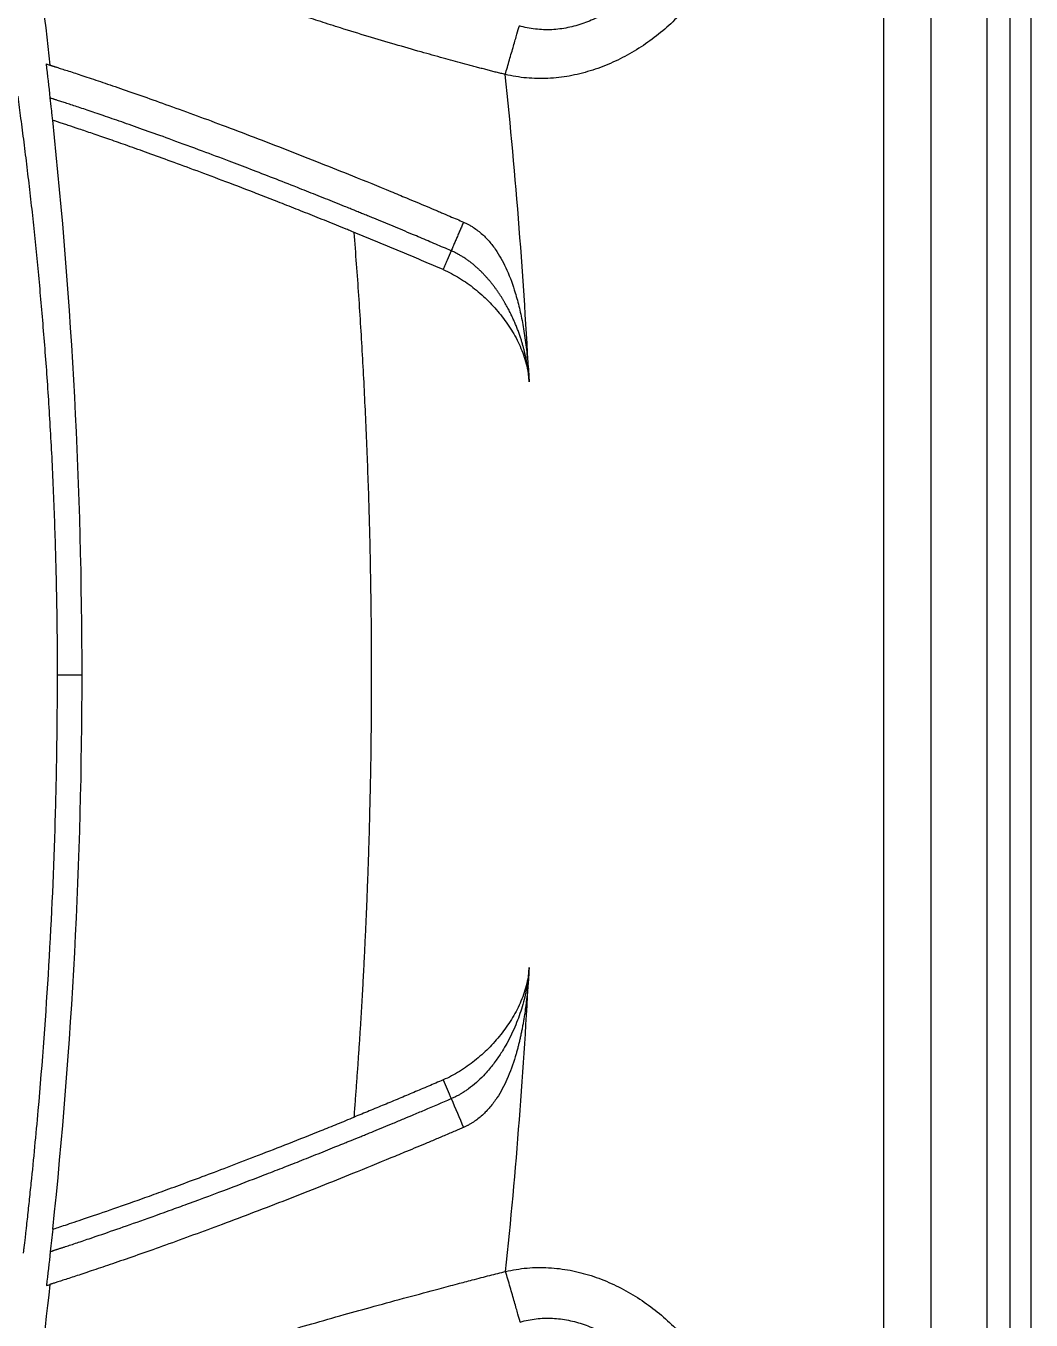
# Model space of a CAD drawing. Extents: x 525 to 613, y 487 to 635.
# Drawn here: x 603.69 to 612.53, y 541.45 to 552.83 of the extents above; entities that cross this region are included whole.
import ezdxf

# ---------------------------------------------------------------- set-up
doc = ezdxf.new("R2010")
doc.units = 0
doc.header["$MEASUREMENT"] = 0
doc.layers.add('1', color=4, linetype='Continuous')
doc.layers.add('STD TEST', color=3, linetype='Continuous')

# ---------------------------------------------------------------- blocks, each defined once
blk = doc.blocks.new('2023 VANGUARD')
at = {"layer": '1', "linetype": 'Continuous', "lineweight": 25}
blk.add_line((43.571, -84.142), (43.571, -3), dxfattribs=at)
at = {"layer": '1', "color": 3, "linetype": 'Continuous', "lineweight": 25}
for p, q in [((43.387, -83.725), (43.387, -3.417)), ((43.184, -83.448), (43.184, -3.694)), ((42.693, -82.815), (42.693, -4.327)), ((42.275, -4.836), (42.275, -82.306))]:
    blk.add_line(p, q, dxfattribs=at)
for points, knots in [([(40.994, -38.571), (40.994, -38.634), (40.986, -38.76), (40.939, -39.008), (40.826, -39.305), (40.621, -39.625), (40.358, -39.9), (40.1, -40.083), (39.874, -40.196), (39.696, -40.262), (39.512, -40.308), (39.324, -40.329), (39.134, -40.325), (39.009, -40.305), (38.948, -40.29)], [0, 0, 0, 0, 0.0625, 0.125, 0.25, 0.375, 0.5, 0.625, 0.6875, 0.75, 0.8125, 0.875, 0.9375, 1, 1, 1, 1]), ([(40.564, -38.501), (40.564, -38.597), (40.542, -38.789), (40.451, -39.064), (40.31, -39.316), (40.125, -39.538), (39.938, -39.69), (39.771, -39.786), (39.639, -39.843), (39.5, -39.882), (39.357, -39.9), (39.212, -39.895), (39.118, -39.876), (39.072, -39.863)], [0, 0, 0, 0, 0.125, 0.25, 0.375, 0.5, 0.625, 0.6875, 0.75, 0.8125, 0.875, 0.9375, 0.9999777, 0.9999777, 0.9999777, 0.9999777]), ([(38.948, -40.29), (38.935, -40.287), (38.909, -40.28), (38.869, -40.271), (38.829, -40.261), (38.788, -40.25), (38.746, -40.239), (38.704, -40.228), (38.662, -40.217), (38.618, -40.206), (38.532, -40.182), (38.395, -40.145), (38.196, -40.089), (37.975, -40.025), (37.738, -39.955), (37.521, -39.888), (37.326, -39.826), (37.157, -39.771), (36.992, -39.715), (36.857, -39.668), (36.752, -39.631), (36.674, -39.603), (36.596, -39.575), (36.517, -39.546), (36.442, -39.518), (36.376, -39.491), (36.32, -39.469), (36.272, -39.448), (36.242, -39.435), (36.227, -39.428)], [0, 0, 0, 0, 0.013114, 0.026444, 0.039991, 0.053758, 0.067744, 0.081952, 0.096381, 0.111033, 0.125909, 0.184259, 0.250653, 0.330009, 0.413093, 0.499873, 0.563267, 0.625457, 0.687925, 0.750254, 0.781391, 0.812561, 0.843755, 0.874929, 0.909218, 0.93741, 0.959523, 0.980387, 1, 1, 1, 1]), ([(38.948, -40.29), (38.96, -40.248), (38.973, -40.205), (38.997, -40.12), (39.009, -40.078), (39.032, -40.002), (39.042, -39.967), (39.059, -39.907), (39.066, -39.882), (39.072, -39.863)], [0, 0, 0, 0, 0.25, 0.25, 0.5, 0.5, 0.75, 0.75, 1, 1, 1, 1]), ([(34.914, -40.198), (34.919, -40.199), (34.927, -40.202), (34.937, -40.205), (34.943, -40.207), (34.944, -40.207), (34.945, -40.207)], [0.96282139, 0.96282139, 0.96282139, 0.96282139, 0.97842832, 0.99405332, 0.99795957, 0.99998192, 0.99998192, 0.99998192, 0.99998192]), ([(34.945, -40.207), (34.947, -40.208), (34.95, -40.209), (34.956, -40.211), (34.962, -40.213), (34.968, -40.215), (34.975, -40.217), (34.982, -40.219), (34.989, -40.222), (34.997, -40.224), (35.015, -40.23), (35.046, -40.24), (35.112, -40.261), (35.213, -40.294), (35.362, -40.344), (35.539, -40.404), (35.738, -40.473), (35.961, -40.553), (36.201, -40.639), (36.462, -40.736), (36.736, -40.84), (37.026, -40.952), (37.315, -41.066), (37.621, -41.188), (37.875, -41.291), (38.094, -41.382), (38.23, -41.439), (38.333, -41.483), (38.4, -41.511), (38.458, -41.536), (38.522, -41.563), (38.562, -41.58), (38.581, -41.588)], [0, 0, 0, 0, 0.0070046, 0.0139957, 0.0209728, 0.0279355, 0.0348831, 0.0418153, 0.0487316, 0.0556314, 0.0625143, 0.0936977, 0.1250226, 0.1869713, 0.2500042, 0.3116159, 0.3749892, 0.436236, 0.4999812, 0.5606018, 0.6249739, 0.6874746, 0.7499724, 0.8073746, 0.8749754, 0.9021011, 0.9374862, 0.9551868, 0.9624916, 0.9765575, 0.9890556, 1, 1, 1, 1]), ([(39.158, -42.994), (39.135, -42.544), (39.106, -42.092), (39.036, -41.19), (38.995, -40.74), (38.948, -40.29)], [0, 0, 0, 0, 0.5, 0.5, 1, 1, 1, 1]), ([(34.661, -40.482), (34.67, -40.547), (34.688, -40.681), (34.715, -40.889), (34.742, -41.108), (34.768, -41.332), (34.794, -41.56), (34.818, -41.792), (34.841, -42.028), (34.863, -42.269), (34.884, -42.515), (34.904, -42.766), (34.923, -43.023), (34.939, -43.286), (34.955, -43.555), (34.969, -43.829), (34.98, -44.108), (34.99, -44.391), (34.998, -44.679), (35.004, -44.972), (35.008, -45.269), (35.008, -45.469), (35.008, -45.57)], [0, 0, 0, 0, 0.038581, 0.079808, 0.12337, 0.167786, 0.212618, 0.258169, 0.304675, 0.352143, 0.400543, 0.449842, 0.500001, 0.551983, 0.604837, 0.658573, 0.713205, 0.768744, 0.825197, 0.88256, 0.940829, 1, 1, 1, 1]), ([(34.969, -40.693), (34.969, -40.693), (34.969, -40.693), (34.969, -40.693), (34.968, -40.677), (34.964, -40.644), (34.957, -40.579), (34.952, -40.53), (34.948, -40.497)], [0.0000529, 0.0000529, 0.0000529, 0.0000529, 0.0000973, 0.0000973, 0.0000973, 0.2500973, 0.5000973, 1.0000444, 1.0000444, 1.0000444, 1.0000444]), ([(38.473, -41.841), (38.45, -41.831), (38.405, -41.812), (38.337, -41.783), (38.269, -41.754), (38.2, -41.725), (38.127, -41.694), (38.047, -41.661), (37.934, -41.613), (37.834, -41.572), (37.749, -41.537), (37.706, -41.52), (37.664, -41.503), (37.623, -41.486), (37.58, -41.468), (37.523, -41.445), (37.422, -41.405), (37.283, -41.349), (37.101, -41.277), (36.908, -41.201), (36.708, -41.124), (36.498, -41.044), (36.264, -40.956), (36.025, -40.868), (35.805, -40.789), (35.616, -40.722), (35.448, -40.664), (35.303, -40.614), (35.179, -40.573), (35.095, -40.545), (35.039, -40.527), (35.011, -40.518), (34.993, -40.512), (34.983, -40.509), (34.974, -40.506), (34.962, -40.502), (34.954, -40.499), (34.948, -40.497)], [0, 0, 0, 0, 0.012514, 0.025023, 0.037527, 0.050023, 0.062514, 0.078142, 0.09377, 0.125028, 0.132844, 0.140656, 0.14829, 0.156284, 0.163092, 0.171913, 0.18754, 0.218784, 0.250033, 0.291686, 0.333355, 0.375009, 0.430509, 0.499976, 0.562463, 0.624969, 0.687157, 0.74997, 0.81246, 0.874973, 0.906228, 0.937485, 0.947905, 0.958324, 0.968743, 0.977732, 1, 1, 1, 1]), ([(37.62, -41.679), (37.61, -41.675), (37.587, -41.666), (37.535, -41.645), (37.464, -41.616), (37.351, -41.57), (37.21, -41.514), (37.047, -41.449), (36.889, -41.387), (36.688, -41.309), (36.454, -41.22), (36.204, -41.126), (35.98, -41.044), (35.782, -40.972), (35.606, -40.909), (35.451, -40.855), (35.316, -40.809), (35.199, -40.769), (35.118, -40.742), (35.063, -40.724), (35.026, -40.712), (34.995, -40.701), (34.977, -40.696), (34.969, -40.693)], [0.1434161, 0.1434161, 0.1434161, 0.1434161, 0.1484375, 0.15625, 0.171875, 0.1875, 0.21875, 0.25, 0.28125, 0.3125, 0.375, 0.4375, 0.5, 0.5625, 0.625, 0.6875, 0.75, 0.8125, 0.875, 0.90625, 0.9375, 0.96875, 0.9999874, 0.9999874, 0.9999874, 0.9999874]), ([(35.227, -45.57), (35.227, -45.57), (35.227, -43.941), (35.141, -42.313), (34.969, -40.693)], [0.0088102, 0.0088102, 0.0088102, 0.0088102, 0.0088125, 0.5000023, 0.5000023, 0.5000023, 0.5000023]), ([(38.581, -41.588), (38.576, -41.6), (38.566, -41.624), (38.55, -41.66), (38.535, -41.696), (38.519, -41.732), (38.504, -41.768), (38.488, -41.805), (38.478, -41.829), (38.473, -41.841)], [0, 0, 0, 0, 0.141744, 0.283824, 0.42626, 0.569072, 0.712284, 0.855918, 1, 1, 1, 1]), ([(38.581, -41.588), (38.585, -41.59), (38.594, -41.594), (38.606, -41.6), (38.619, -41.606), (38.631, -41.613), (38.644, -41.62), (38.656, -41.628), (38.678, -41.642), (38.709, -41.664), (38.759, -41.706), (38.816, -41.766), (38.892, -41.869), (38.97, -42.017), (39.023, -42.164), (39.055, -42.277), (39.073, -42.345), (39.088, -42.417), (39.103, -42.491), (39.116, -42.568), (39.127, -42.648), (39.137, -42.731), (39.146, -42.816), (39.153, -42.904), (39.156, -42.964), (39.158, -42.994)], [0, 0, 0, 0, 0.008779, 0.0176, 0.026466, 0.035386, 0.044364, 0.053407, 0.062519, 0.093446, 0.125025, 0.185811, 0.249982, 0.366646, 0.499848, 0.542973, 0.587553, 0.633624, 0.681214, 0.730353, 0.781062, 0.833364, 0.887277, 0.942818, 1, 1, 1, 1]), ([(37.62, -49.46), (37.623, -49.416), (37.63, -49.326), (37.64, -49.192), (37.65, -49.058), (37.659, -48.924), (37.668, -48.79), (37.677, -48.656), (37.685, -48.522), (37.693, -48.388), (37.7, -48.254), (37.707, -48.12), (37.714, -47.986), (37.72, -47.851), (37.726, -47.717), (37.732, -47.583), (37.737, -47.449), (37.742, -47.315), (37.747, -47.181), (37.751, -47.046), (37.755, -46.912), (37.758, -46.778), (37.761, -46.644), (37.764, -46.51), (37.767, -46.375), (37.769, -46.241), (37.77, -46.107), (37.772, -45.973), (37.772, -45.838), (37.773, -45.704), (37.773, -45.522), (37.773, -45.292), (37.77, -45.013), (37.766, -44.735), (37.761, -44.457), (37.754, -44.179), (37.745, -43.901), (37.735, -43.623), (37.723, -43.345), (37.71, -43.067), (37.695, -42.79), (37.679, -42.512), (37.661, -42.234), (37.641, -41.957), (37.627, -41.772), (37.62, -41.679)], [0, 0, 0, 0, 0.017258, 0.034514, 0.051768, 0.069019, 0.086269, 0.103516, 0.120762, 0.138007, 0.15525, 0.172492, 0.189732, 0.206971, 0.22421, 0.241447, 0.258684, 0.275921, 0.293157, 0.310392, 0.327628, 0.344863, 0.362099, 0.379334, 0.39657, 0.413807, 0.431044, 0.448282, 0.46552, 0.48276, 0.500001, 0.535717, 0.571428, 0.607136, 0.642841, 0.678545, 0.714248, 0.749952, 0.785658, 0.821368, 0.857081, 0.8928, 0.928525, 0.964258, 1, 1, 1, 1]), ([(38.402, -42.006), (38.345, -41.982), (38.232, -41.934), (38.062, -41.862), (37.891, -41.791), (37.749, -41.732), (37.658, -41.695), (37.625, -41.681), (37.62, -41.679)], [0, 0, 0, 0, 0.03125, 0.0625, 0.09375, 0.125, 0.140625, 0.1434161, 0.1434161, 0.1434161, 0.1434161]), ([(38.473, -41.841), (38.461, -41.868), (38.443, -41.91), (38.419, -41.965), (38.408, -41.993), (38.402, -42.006)], [0, 0, 0, 0, 0.5, 0.75, 1, 1, 1, 1]), ([(39.158, -42.994), (39.158, -42.994), (39.158, -42.994), (39.158, -42.993), (39.158, -42.992), (39.158, -42.99), (39.158, -42.988), (39.157, -42.985), (39.157, -42.983), (39.157, -42.979), (39.157, -42.976), (39.157, -42.972), (39.156, -42.968), (39.156, -42.963), (39.156, -42.958), (39.155, -42.952), (39.155, -42.947), (39.154, -42.94), (39.153, -42.934), (39.153, -42.927), (39.152, -42.92), (39.151, -42.912), (39.15, -42.904), (39.149, -42.895), (39.148, -42.887), (39.147, -42.877), (39.145, -42.868), (39.144, -42.858), (39.142, -42.848), (39.14, -42.837), (39.138, -42.826), (39.136, -42.815), (39.134, -42.803), (39.132, -42.791), (39.129, -42.778), (39.126, -42.766), (39.123, -42.752), (39.12, -42.739), (39.117, -42.725), (39.113, -42.711), (39.109, -42.696), (39.105, -42.682), (39.101, -42.666), (39.097, -42.651), (39.092, -42.635), (39.087, -42.619), (39.081, -42.603), (39.076, -42.586), (39.07, -42.569), (39.064, -42.552), (39.057, -42.534), (39.05, -42.516), (39.043, -42.498), (39.035, -42.48), (39.027, -42.461), (39.019, -42.442), (39.01, -42.423), (39.001, -42.404), (38.991, -42.384), (38.981, -42.364), (38.971, -42.344), (38.96, -42.324), (38.948, -42.304), (38.936, -42.283), (38.924, -42.262), (38.911, -42.242), (38.897, -42.221), (38.883, -42.2), (38.868, -42.179), (38.853, -42.158), (38.837, -42.137), (38.82, -42.116), (38.802, -42.095), (38.784, -42.075), (38.765, -42.054), (38.746, -42.034), (38.725, -42.013), (38.704, -41.993), (38.682, -41.974), (38.659, -41.955), (38.635, -41.936), (38.611, -41.918), (38.585, -41.901), (38.558, -41.885), (38.531, -41.869), (38.502, -41.854), (38.483, -41.845), (38.473, -41.841)], [0, 0, 0, 0, 0.00037, 0.001011, 0.001924, 0.003108, 0.004563, 0.006289, 0.008287, 0.010556, 0.013096, 0.015908, 0.018991, 0.022345, 0.025971, 0.029867, 0.034036, 0.038475, 0.043186, 0.048168, 0.053421, 0.058946, 0.064741, 0.070809, 0.077147, 0.083757, 0.090638, 0.09779, 0.105214, 0.112909, 0.120876, 0.129113, 0.137622, 0.146402, 0.155453, 0.164775, 0.174369, 0.184235, 0.194372, 0.20478, 0.21546, 0.226412, 0.237635, 0.24913, 0.260896, 0.272933, 0.285242, 0.297822, 0.310672, 0.323795, 0.337188, 0.350852, 0.364787, 0.378994, 0.393471, 0.40822, 0.42324, 0.438531, 0.454093, 0.469927, 0.486032, 0.502409, 0.519059, 0.535979, 0.553171, 0.570633, 0.588366, 0.606369, 0.624645, 0.643193, 0.662012, 0.681103, 0.700464, 0.720096, 0.74, 0.760177, 0.780628, 0.801348, 0.822336, 0.843593, 0.865121, 0.886925, 0.909006, 0.931354, 0.953968, 0.976847, 1, 1, 1, 1]), ([(38.402, -42.006), (38.452, -42.028), (38.548, -42.079), (38.681, -42.173), (38.802, -42.282), (38.91, -42.403), (39.005, -42.536), (39.082, -42.679), (39.128, -42.807), (39.148, -42.9), (39.154, -42.947), (39.157, -42.974), (39.158, -42.988), (39.158, -42.994)], [0.0000966, 0.0000966, 0.0000966, 0.0000966, 0.1250966, 0.2500966, 0.3750966, 0.5000966, 0.6250966, 0.7500966, 0.8750966, 0.9375966, 0.9688466, 0.9844716, 1, 1, 1, 1]), ([(35.008, -45.57), (35.008, -45.783), (35.006, -45.996), (35, -46.423), (34.995, -46.636), (34.977, -47.275), (34.958, -47.701), (34.908, -48.554), (34.876, -48.98), (34.82, -49.615), (34.8, -49.825), (34.772, -50.094), (34.764, -50.175), (34.755, -50.254), (34.75, -50.306), (34.747, -50.332), (34.741, -50.382), (34.737, -50.42), (34.733, -50.46), (34.729, -50.489), (34.728, -50.504), (34.722, -50.55), (34.719, -50.581), (34.714, -50.619), (34.712, -50.636), (34.711, -50.647), (34.71, -50.654), (34.71, -50.656), (34.71, -50.658)], [0, 0, 0, 0, 0.125, 0.125, 0.25, 0.25, 0.5, 0.5, 0.75, 0.75, 0.875, 0.875, 0.90625, 0.921875, 0.921875, 0.9375, 0.9375, 0.953125, 0.960938, 0.960938, 0.96875, 0.96875, 0.984375, 0.984375, 0.992188, 0.996094, 0.996094, 1, 1, 1, 1]), ([(39.158, -48.145), (39.158, -48.152), (39.157, -48.162), (39.156, -48.175), (39.154, -48.189), (39.152, -48.206), (39.146, -48.246), (39.128, -48.332), (39.082, -48.46), (39.005, -48.604), (38.91, -48.736), (38.802, -48.858), (38.681, -48.967), (38.548, -49.061), (38.452, -49.112), (38.402, -49.133)], [0.0000792, 0.0000792, 0.0000792, 0.0000792, 0.015625, 0.0234375, 0.03125, 0.046875, 0.0625, 0.125, 0.25, 0.375, 0.5, 0.625, 0.75, 0.875, 1, 1, 1, 1]), ([(39.158, -48.145), (39.158, -48.148), (39.157, -48.156), (39.156, -48.17), (39.154, -48.196), (39.149, -48.247), (39.134, -48.348), (39.1, -48.488), (39.041, -48.653), (38.98, -48.782), (38.92, -48.885), (38.867, -48.964), (38.811, -49.036), (38.752, -49.101), (38.694, -49.157), (38.646, -49.195), (38.616, -49.217), (38.606, -49.224), (38.593, -49.233), (38.576, -49.244), (38.556, -49.257), (38.532, -49.27), (38.504, -49.285), (38.483, -49.294), (38.473, -49.298)], [0, 0, 0, 0, 0.007302, 0.015628, 0.031256, 0.062511, 0.125022, 0.249995, 0.369578, 0.499948, 0.554143, 0.624964, 0.702401, 0.749971, 0.811026, 0.874968, 0.881198, 0.890112, 0.90171, 0.915995, 0.932967, 0.952626, 0.974971, 1, 1, 1, 1]), ([(39.158, -48.145), (39.157, -48.16), (39.156, -48.191), (39.153, -48.236), (39.149, -48.28), (39.146, -48.324), (39.142, -48.367), (39.137, -48.409), (39.132, -48.451), (39.127, -48.492), (39.122, -48.532), (39.116, -48.572), (39.109, -48.611), (39.103, -48.649), (39.096, -48.686), (39.088, -48.723), (39.08, -48.759), (39.072, -48.795), (39.064, -48.829), (39.055, -48.863), (39.046, -48.897), (39.019, -48.986), (38.971, -49.122), (38.893, -49.27), (38.816, -49.373), (38.759, -49.434), (38.709, -49.476), (38.675, -49.5), (38.647, -49.517), (38.626, -49.53), (38.604, -49.541), (38.589, -49.548), (38.581, -49.551)], [0, 0, 0, 0, 0.028807, 0.0572, 0.085183, 0.112755, 0.13992, 0.166679, 0.193034, 0.218987, 0.244542, 0.269699, 0.294463, 0.318836, 0.342821, 0.366422, 0.389641, 0.412483, 0.434951, 0.45705, 0.478784, 0.500158, 0.633361, 0.750022, 0.814192, 0.87498, 0.906555, 0.937484, 0.953383, 0.969082, 0.98461, 1, 1, 1, 1]), ([(38.951, -50.818), (38.998, -50.374), (39.038, -49.929), (39.107, -49.037), (39.135, -48.591), (39.158, -48.145)], [0, 0, 0, 0, 0.5, 0.5, 1, 1, 1, 1]), ([(38.402, -49.133), (38.359, -49.151), (38.273, -49.188), (38.144, -49.243), (38.014, -49.298), (37.883, -49.352), (37.752, -49.406), (37.664, -49.442), (37.62, -49.46)], [0, 0, 0, 0, 0.164889, 0.330487, 0.496796, 0.663817, 0.831551, 1, 1, 1, 1]), ([(38.402, -49.133), (38.414, -49.161), (38.425, -49.188), (38.449, -49.243), (38.461, -49.271), (38.473, -49.298)], [0, 0, 0, 0, 0.5, 0.5, 1, 1, 1, 1]), ([(34.948, -50.642), (34.951, -50.642), (34.955, -50.64), (34.963, -50.638), (34.97, -50.635), (34.978, -50.633), (34.986, -50.63), (34.995, -50.627), (35.004, -50.624), (35.014, -50.621), (35.024, -50.618), (35.035, -50.614), (35.046, -50.611), (35.057, -50.607), (35.069, -50.603), (35.092, -50.596), (35.129, -50.584), (35.182, -50.566), (35.241, -50.546), (35.341, -50.512), (35.499, -50.458), (35.736, -50.375), (35.967, -50.292), (36.225, -50.198), (36.483, -50.102), (36.758, -49.996), (36.962, -49.917), (37.121, -49.855), (37.283, -49.791), (37.417, -49.737), (37.51, -49.699), (37.557, -49.68), (37.591, -49.666), (37.621, -49.654), (37.651, -49.642), (37.683, -49.629), (37.731, -49.609), (37.824, -49.571), (37.937, -49.525), (38.05, -49.477), (38.142, -49.439), (38.281, -49.38), (38.395, -49.332), (38.473, -49.298)], [0, 0, 0, 0, 0.008932, 0.017863, 0.026794, 0.035725, 0.044655, 0.053586, 0.062517, 0.071448, 0.080379, 0.08931, 0.098242, 0.107173, 0.116105, 0.125036, 0.1563, 0.187561, 0.218818, 0.250067, 0.333451, 0.416763, 0.500029, 0.540455, 0.624978, 0.687448, 0.719642, 0.749949, 0.781233, 0.812446, 0.824949, 0.832451, 0.838779, 0.843705, 0.848912, 0.854866, 0.861567, 0.874964, 0.906223, 0.923456, 0.937482, 0.956839, 1, 1, 1, 1]), ([(34.97, -50.446), (34.983, -50.442), (34.999, -50.437), (35.037, -50.424), (35.058, -50.417), (35.128, -50.394), (35.184, -50.375), (35.316, -50.331), (35.391, -50.305), (35.56, -50.246), (35.654, -50.213), (35.811, -50.157), (35.866, -50.137), (35.982, -50.095), (36.043, -50.073), (36.172, -50.025), (36.24, -50), (36.382, -49.947), (36.456, -49.919), (36.613, -49.859), (36.694, -49.828), (36.865, -49.762), (36.954, -49.727), (37.137, -49.655), (37.232, -49.617), (37.376, -49.559), (37.425, -49.54), (37.498, -49.51), (37.522, -49.5), (37.571, -49.48), (37.595, -49.47), (37.62, -49.46)], [0, 0, 0, 0, 0.0625, 0.0625, 0.125, 0.125, 0.25, 0.25, 0.375, 0.375, 0.5, 0.5, 0.5625, 0.5625, 0.625, 0.625, 0.6875, 0.6875, 0.75, 0.75, 0.8125, 0.8125, 0.875, 0.875, 0.9375, 0.9375, 0.96875, 0.96875, 0.984375, 0.984375, 1, 1, 1, 1]), ([(38.581, -49.551), (38.568, -49.557), (38.54, -49.569), (38.496, -49.588), (38.448, -49.608), (38.401, -49.628), (38.338, -49.655), (38.232, -49.7), (38.094, -49.757), (37.875, -49.848), (37.621, -49.951), (37.315, -50.074), (37.026, -50.188), (36.736, -50.3), (36.462, -50.403), (36.201, -50.5), (35.961, -50.587), (35.738, -50.666), (35.539, -50.735), (35.362, -50.795), (35.213, -50.845), (35.112, -50.878), (35.046, -50.9), (35.013, -50.91), (34.991, -50.917), (34.977, -50.922), (34.965, -50.926), (34.954, -50.929), (34.948, -50.931), (34.945, -50.932)], [0, 0, 0, 0, 0.007797, 0.016347, 0.025653, 0.035723, 0.0441, 0.062514, 0.097904, 0.125025, 0.192692, 0.250026, 0.312526, 0.375025, 0.439333, 0.500021, 0.56377, 0.625012, 0.688384, 0.749997, 0.813028, 0.874978, 0.906303, 0.937486, 0.949888, 0.962343, 0.974848, 0.987402, 1, 1, 1, 1]), ([(35.155, -52.112), (35.161, -52.108), (35.173, -52.101), (35.191, -52.089), (35.211, -52.077), (35.231, -52.064), (35.253, -52.051), (35.275, -52.037), (35.303, -52.02), (35.336, -52), (35.371, -51.98), (35.412, -51.956), (35.5, -51.908), (35.638, -51.838), (35.828, -51.753), (36.028, -51.672), (36.241, -51.594), (36.476, -51.514), (36.724, -51.435), (36.985, -51.355), (37.254, -51.276), (37.521, -51.2), (37.802, -51.122), (38.082, -51.046), (38.328, -50.98), (38.518, -50.929), (38.641, -50.897), (38.736, -50.872), (38.811, -50.853), (38.882, -50.835), (38.929, -50.824), (38.951, -50.818)], [0, 0, 0, 0, 0.00804, 0.016385, 0.025036, 0.033994, 0.043262, 0.052841, 0.062731, 0.077286, 0.093954, 0.104115, 0.125154, 0.192934, 0.250403, 0.310328, 0.375019, 0.432462, 0.499451, 0.565544, 0.624858, 0.690162, 0.749429, 0.814399, 0.87472, 0.909553, 0.937429, 0.954199, 0.970213, 0.985476, 1, 1, 1, 1]), ([(38.951, -50.818), (39.013, -50.804), (39.139, -50.783), (39.33, -50.78), (39.519, -50.804), (39.704, -50.851), (39.882, -50.92), (40.108, -51.037), (40.365, -51.226), (40.626, -51.506), (40.829, -51.831), (40.94, -52.13), (40.986, -52.38), (40.994, -52.507), (40.994, -52.571)], [0, 0, 0, 0, 0.0625, 0.125, 0.1875, 0.25, 0.3125, 0.375, 0.5, 0.625, 0.75, 0.875, 0.9375, 1, 1, 1, 1]), ([(39.079, -51.263), (39.074, -51.246), (39.068, -51.222), (39.05, -51.162), (39.04, -51.126), (39.017, -51.045), (39.004, -51.001), (38.978, -50.909), (38.964, -50.863), (38.951, -50.818)], [0, 0, 0, 0, 0.25, 0.25, 0.5, 0.5, 0.75, 0.75, 1, 1, 1, 1]), ([(34.914, -50.942), (34.92, -50.94), (34.93, -50.937), (34.94, -50.934), (34.945, -50.932)], [0, 0, 0, 0, 0.4999999, 1, 1, 1, 1]), ([(39.079, -51.263), (39.125, -51.249), (39.219, -51.23), (39.363, -51.226), (39.505, -51.244), (39.643, -51.282), (39.775, -51.338), (39.941, -51.433), (40.127, -51.585), (40.311, -51.805), (40.452, -52.056), (40.542, -52.329), (40.564, -52.52), (40.564, -52.615)], [0, 0, 0, 0, 0.0625, 0.125, 0.1875, 0.25, 0.3125, 0.375, 0.5, 0.625, 0.75, 0.875, 1, 1, 1, 1])]:
    blk.add_open_spline(points, degree=3, knots=knots, dxfattribs=at)
for points in [[(34.781, -38.905), (34.841, -39.338), (34.896, -39.772), (34.945, -40.207)], [(34.948, -40.497), (34.937, -40.397), (34.926, -40.298), (34.914, -40.198)], [(34.97, -50.446), (35.141, -48.827), (35.227, -47.198), (35.227, -45.57)], [(35.008, -45.57), (35.09, -45.57), (35.163, -45.57), (35.227, -45.57)], [(38.473, -49.298), (38.509, -49.382), (38.545, -49.467), (38.581, -49.551)], [(34.97, -50.446), (34.963, -50.512), (34.956, -50.577), (34.948, -50.642)], [(34.948, -50.642), (34.937, -50.742), (34.926, -50.842), (34.914, -50.942)], [(34.945, -50.932), (34.889, -51.429), (34.826, -51.926), (34.755, -52.421)]]:
    blk.add_open_spline(points, degree=3, dxfattribs=at)
blk = doc.blocks.new('2026 Vanguard')
at = {"layer": 'STD TEST', "color": 1}
blk.add_blockref('2023 VANGUARD', (44.161, 88.209), dxfattribs=at)

msp = doc.modelspace()

# ---------------------------------------------------------------- block references
at = {"layer": '1'}
msp.add_blockref('2026 Vanguard', (524.798, 504.482), dxfattribs=at)

doc.saveas('drawing.dxf')
